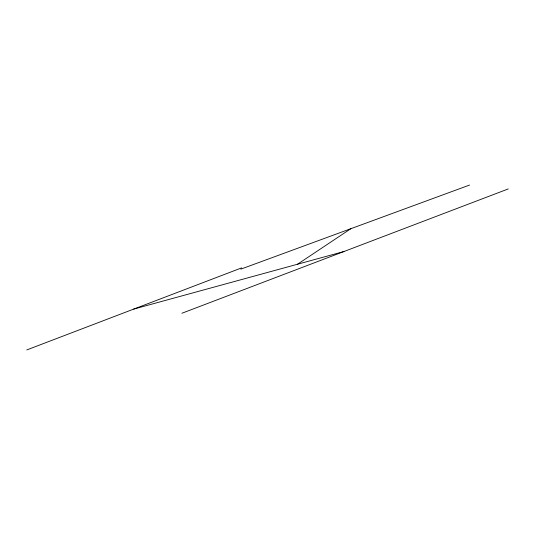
<?xml version="1.0" encoding="UTF-8"?>
<svg xmlns="http://www.w3.org/2000/svg" width="535" height="535" viewBox="0 0 535 535"><rect width="100%" height="100%" fill="white"/><g stroke="black" fill="none" stroke-linecap="round" stroke-linejoin="round"><path stroke-width="0.8" d="M297.513 264.243L350.86 228.699M26.75 349.943L241.586 267.895M181.92 313.249L508.25 188.935M240.857 269.138L469.563 185.056M133.676 309.103L343.965 251.517"/></g></svg>
